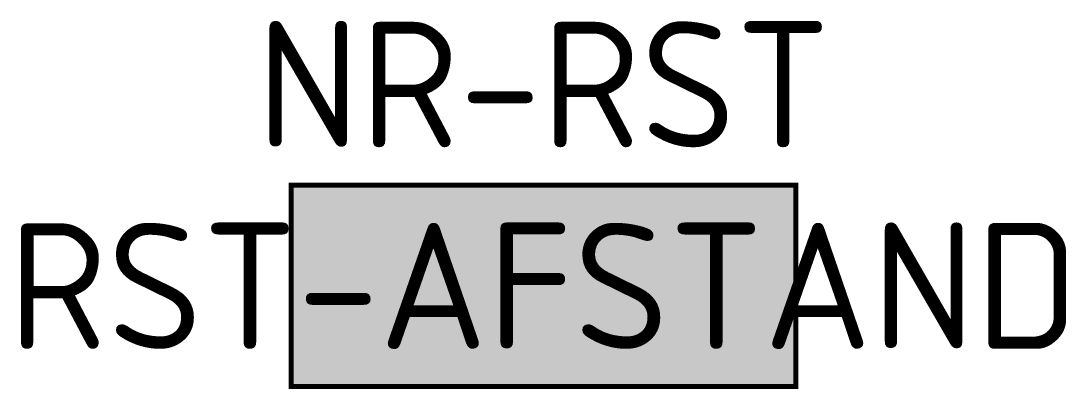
# Model space of a CAD drawing. Header units: metres. Extents: x -10.4 to 10.4, y -0.1 to 7.3.
import ezdxf
from ezdxf.enums import TextEntityAlignment as Align

# ---------------------------------------------------------------- set-up
doc = ezdxf.new("R2010")
doc.units = ezdxf.units.M
doc.styles.add('NLC-ISO-RVV', font='NLCS-RVV.ttf')
doc.styles.add('NLCS-ISO', font='NLCS-ISO.ttf')

msp = doc.modelspace()

# ---------------------------------------------------------------- hatches: boundary and pattern name
at = {"true_color": 0xf1f0ea}
h = msp.add_hatch(color=7, dxfattribs=at)
h.dxf.hatch_style = 1
h.paths.add_polyline_path([(5, 0), (5, 4), (-5, 4), (-5, 0)])

# ---------------------------------------------------------------- linework, layer by layer
at = {"color": 168, "const_width": 0.1}
msp.add_lwpolyline([(5, 0), (5, 4), (-5, 4), (-5, 0)], close=True, dxfattribs=at)

# ---------------------------------------------------------------- texts
at = {"style": 'NLCS-ISO'}
msp.add_attdef('NR-RST', text='F.1', height=2.5, dxfattribs=at).set_placement((0, 4), align=Align.BOTTOM_CENTER)
at = {"color": 168, "true_color": 0x0e0e10, "style": 'NLC-ISO-RVV'}
msp.add_attdef('RST-AFSTAND', text='', height=2.5, dxfattribs=at).set_placement((0, 2), align=Align.MIDDLE_CENTER)

doc.saveas('drawing.dxf')
